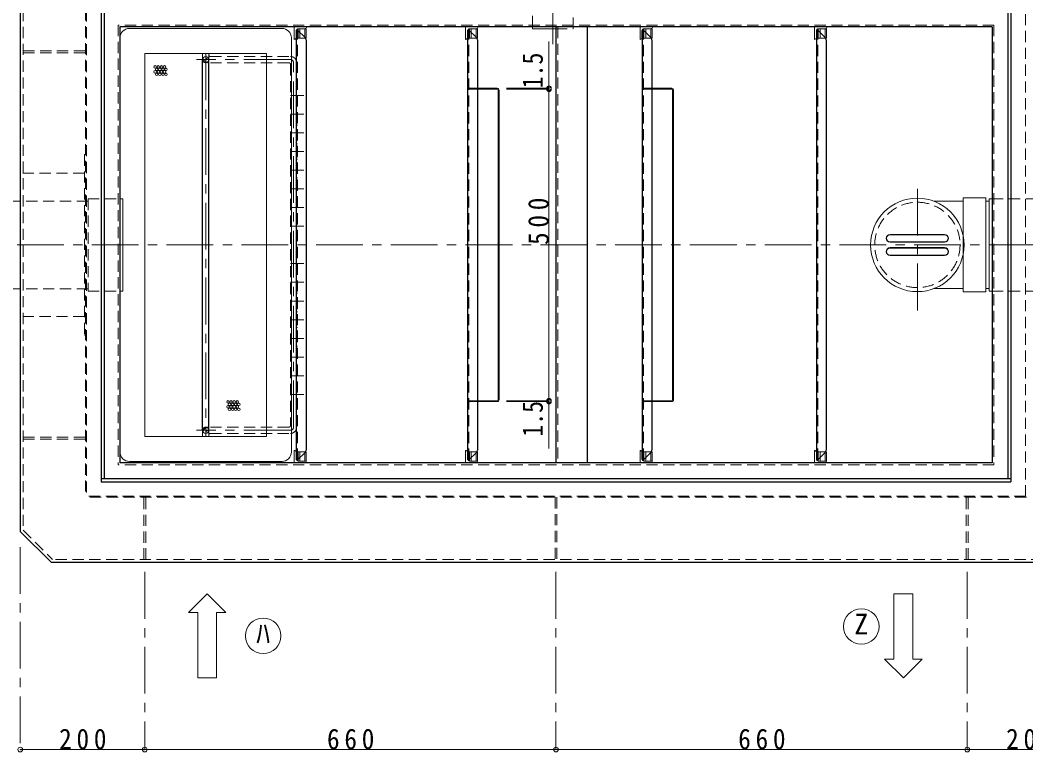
# Model space of a CAD drawing. Units: millimetres at full size, sheet at 1:15. Extents: x -3171 to 2904, y -2098 to 2117.
# Drawn here: x -2306 to -692, y 343 to 1518 of the extents above; entities that cross this region are included whole.
import ezdxf
from ezdxf.enums import TextEntityAlignment as Align

# ---------------------------------------------------------------- set-up
doc = ezdxf.new("R2010")
doc.units = ezdxf.units.MM
doc.header["$LTSCALE"] = 15
doc.header["$PDMODE"] = 32
doc.header["$PDSIZE"] = 7.5
doc.linetypes.add('CHAIN1', pattern=[8, 5, -1, 1, -1])
doc.linetypes.add('DASHED1', pattern=[1.8, 1.2, -0.6])
doc.layers.add('0-6_補助線', color=4, linetype='Continuous', lineweight=9)
doc.styles.add('ＭＳ ゴシック', font='')
doc.styles.get('ＭＳ ゴシック').set_extended_font_data('MS Gothic')

msp = doc.modelspace()

# ---------------------------------------------------------------- linework, layer by layer
at = {"layer": '0-6_補助線', "color": 5, "lineweight": 25}
for p, q in [((-2305.88, 1617.05), (-2305.88, 697.05)), ((-715.88, 1537.05), (-715.88, 777.05)), ((-2170.88, 1532.05), (-2170.88, 782.05)), ((-720.88, 1532.05), (-720.88, 782.05)), ((-2145.88, 1507.05), (-2145.88, 807.05)), ((-745.88, 1507.05), (-2145.88, 1507.05)), ((-1862.13, 812.05), (-1862.13, 1502.05)), ((-1860.63, 1502.05), (-1862.13, 1502.05)), ((-1848.6, 1490.01), (-1860.63, 1502.05)), ((-1587.13, 812.05), (-1587.13, 1502.05)), ((-1585.63, 1502.05), (-1587.13, 1502.05)), ((-1573.6, 1490.01), (-1585.63, 1502.05)), ((-1445.88, 1507.05), (-1445.88, 807.05)), ((-1395.88, 1507.05), (-1395.88, 807.05)), ((-1307.13, 812.05), (-1307.13, 1502.05)), ((-1305.63, 1502.05), (-1307.13, 1502.05)), ((-1293.6, 1490.01), (-1305.63, 1502.05)), ((-1027.13, 812.05), (-1027.13, 1502.05)), ((-1025.63, 1502.05), (-1027.13, 1502.05)), ((-1013.6, 1490.01), (-1025.63, 1502.05)), ((-745.88, 1507.05), (-745.88, 807.05)), ((-1847.13, 1486.47), (-1847.13, 827.62)), ((-1572.13, 1486.47), (-1572.13, 827.62)), ((-1292.13, 1486.47), (-1292.13, 827.62)), ((-1012.13, 1486.47), (-1012.13, 827.62)), ((-2013.13, 859.55), (-2013.13, 1454.55)), ((-2003.13, 859.55), (-2003.13, 1454.55)), ((-1848.6, 824.08), (-1860.63, 812.05)), ((-1573.6, 824.08), (-1585.63, 812.05)), ((-1293.6, 824.08), (-1305.63, 812.05)), ((-1013.6, 824.08), (-1025.63, 812.05)), ((-1860.63, 812.05), (-1862.13, 812.05)), ((-1585.63, 812.05), (-1587.13, 812.05)), ((-1305.63, 812.05), (-1307.13, 812.05)), ((-1025.63, 812.05), (-1027.13, 812.05)), ((-745.88, 807.05), (-2145.88, 807.05)), ((-2175.88, 782.05), (-715.88, 782.05)), ((-2305.88, 697.05), (-2255.88, 647.05))]:
    msp.add_line(p, q, dxfattribs=at)
at = {"layer": '0-6_補助線', "linetype": 'DASHED1'}
for p, q in [((-2300.88, 1614.97), (-2300.88, 699.12)), ((-2200.88, 1562.05), (-2200.88, 752.05)), ((-2199.28, 1560.45), (-2199.28, 753.65)), ((-1483.38, 1507.05), (-1483.38, 1560.05)), ((-1418.38, 1504.05), (-1418.38, 1560.05)), ((-692.48, 753.65), (-692.48, 1560.45)), ((-1856.88, 1489.05), (-1856.88, 1504.05)), ((-1581.88, 1489.05), (-1581.88, 1504.05)), ((-1445.88, 1504.05), (-1418.38, 1504.05)), ((-1301.88, 1489.05), (-1301.88, 1504.05)), ((-1021.88, 1489.05), (-1021.88, 1504.05)), ((-1859.88, 1489.05), (-1859.88, 1501.3)), ((-1847.84, 1489.05), (-1859.88, 1489.05)), ((-1848.88, 1490.3), (-1848.88, 1489.05)), ((-1584.88, 1489.05), (-1584.88, 1501.3)), ((-1572.84, 1489.05), (-1584.88, 1489.05)), ((-1573.88, 1490.3), (-1573.88, 1489.05)), ((-1304.88, 1489.05), (-1304.88, 1501.3)), ((-1292.84, 1489.05), (-1304.88, 1489.05)), ((-1293.88, 1490.3), (-1293.88, 1489.05)), ((-1024.88, 1489.05), (-1024.88, 1501.3)), ((-1012.84, 1489.05), (-1024.88, 1489.05)), ((-1013.88, 1490.3), (-1013.88, 1489.05)), ((-2300.88, 1468.65), (-2200.88, 1468.65)), ((-2300.88, 1465.45), (-2200.88, 1465.45)), ((-2000.63, 1459.55), (-1872.13, 1459.55)), ((-1874.63, 1449.55), (-2003.13, 1449.55)), ((-1872.13, 1447.05), (-1872.13, 867.05)), ((-1572.13, 1408.55), (-1584.13, 1408.55)), ((-1584.13, 1407.05), (-1572.13, 1407.05)), ((-1292.13, 1408.55), (-1304.13, 1408.55)), ((-1304.13, 1407.05), (-1292.13, 1407.05)), ((-2202.73, 1302.05), (-2202.73, 1012.05)), ((-2202.73, 1302.05), (-2200.88, 1302.05)), ((-2202.73, 1272.05), (-2306.13, 1272.05)), ((-2197.13, 1227.55), (-2850.88, 1227.55)), ((-2196.88, 1231.05), (-2145.88, 1231.05)), ((-2145.63, 1083.05), (-2145.63, 1231.05)), ((-2197.13, 1086.55), (-2850.88, 1086.55)), ((-745.88, 1083.05), (-657.88, 1083.05)), ((-2202.73, 1042.05), (-2306.13, 1042.05)), ((-2200.88, 1012.05), (-2202.73, 1012.05)), ((-1572.13, 907.05), (-1584.13, 907.05)), ((-1584.13, 905.55), (-1572.13, 905.55)), ((-1292.13, 907.05), (-1304.13, 907.05)), ((-1304.13, 905.55), (-1292.13, 905.55)), ((-1874.63, 864.55), (-2003.13, 864.55)), ((-2300.88, 848.65), (-2200.88, 848.65)), ((-2300.88, 845.45), (-2200.88, 845.45)), ((-2000.63, 854.55), (-1872.13, 854.55)), ((-1859.88, 825.05), (-1859.88, 812.8)), ((-1847.84, 825.05), (-1859.88, 825.05)), ((-1856.88, 825.05), (-1856.88, 810.05)), ((-1848.88, 823.8), (-1848.88, 825.05)), ((-1584.88, 825.05), (-1584.88, 812.8)), ((-1572.84, 825.05), (-1584.88, 825.05)), ((-1581.88, 825.05), (-1581.88, 810.05)), ((-1573.88, 823.8), (-1573.88, 825.05)), ((-1304.88, 825.05), (-1304.88, 812.8)), ((-1292.84, 825.05), (-1304.88, 825.05)), ((-1301.88, 825.05), (-1301.88, 810.05)), ((-1293.88, 823.8), (-1293.88, 825.05)), ((-1024.88, 825.05), (-1024.88, 812.8)), ((-1012.84, 825.05), (-1024.88, 825.05)), ((-1021.88, 825.05), (-1021.88, 810.05)), ((-1013.88, 823.8), (-1013.88, 825.05)), ((-690.88, 752.05), (-2200.88, 752.05)), ((-692.48, 753.65), (-2199.28, 753.65)), ((-2107.48, 652.05), (-2107.48, 752.05)), ((-2104.28, 652.05), (-2104.28, 752.05)), ((-1447.48, 752.05), (-1447.48, 652.05)), ((-1444.28, 752.05), (-1444.28, 652.05)), ((-787.48, 652.05), (-787.48, 752.05)), ((-784.28, 652.05), (-784.28, 752.05)), ((-2300.88, 699.12), (-2253.81, 652.05)), ((-637.95, 652.05), (-2253.81, 652.05))]:
    msp.add_line(p, q, dxfattribs=at)
at = {"layer": '0-6_補助線', "linetype": 'CHAIN1'}
for p, q in [((-1450.88, 1479.05), (-1450.88, 1585.05)), ((-1872.13, 1454.55), (-2023.13, 1454.55)), ((-2008.13, 1464.55), (-2008.13, 849.55)), ((-1867.13, 864.55), (-1867.13, 1449.55)), ((-1525.13, 1408.55), (-1457.13, 1408.55)), ((-1525.13, 1407.05), (-1457.13, 1407.05)), ((-1850.63, 1397.05), (-1872.13, 1397.05)), ((-1850.63, 1367.05), (-1872.13, 1367.05)), ((-1850.63, 1337.05), (-1872.13, 1337.05)), ((-1850.63, 1307.05), (-1872.13, 1307.05)), ((-1850.63, 1277.05), (-1872.13, 1277.05)), ((-865.88, 1052.05), (-865.88, 1262.05)), ((-1850.63, 1247.05), (-1872.13, 1247.05)), ((-1850.63, 1217.05), (-1872.13, 1217.05)), ((-1850.63, 1187.05), (-1872.13, 1187.05)), ((-1850.63, 1127.05), (-1872.13, 1127.05)), ((-1850.63, 1097.05), (-1872.13, 1097.05)), ((-1850.63, 1067.05), (-1872.13, 1067.05)), ((-1850.63, 1037.05), (-1872.13, 1037.05)), ((-1850.63, 1007.05), (-1872.13, 1007.05)), ((-1850.63, 977.05), (-1872.13, 977.05)), ((-1850.63, 947.05), (-1872.13, 947.05)), ((-1850.63, 917.05), (-1872.13, 917.05)), ((-1525.13, 907.05), (-1457.13, 907.05)), ((-1525.13, 905.55), (-1457.13, 905.55)), ((-1872.13, 859.55), (-2023.13, 859.55)), ((-2305.88, 672.05), (-2305.88, 347.05)), ((-2105.88, 632.05), (-2105.88, 347.05)), ((-1445.88, 632.05), (-1445.88, 347.05)), ((-785.88, 632.05), (-785.88, 347.05))]:
    msp.add_line(p, q, dxfattribs=at)
at = {"layer": '0-6_補助線', "color": 7, "lineweight": 18}
for p, q in [((-2130.63, 1504.55), (-1885.63, 1504.55)), ((-1865.88, 1487.05), (-1865.88, 1507.05)), ((-1859.88, 1504.05), (-1846.76, 1504.05)), ((-1859.88, 1501.3), (-1859.88, 1504.05)), ((-1848.88, 1490.3), (-1848.88, 1504.05)), ((-1846.76, 1489.05), (-1846.76, 1504.05)), ((-1590.88, 1487.05), (-1590.88, 1507.05)), ((-1584.88, 1504.05), (-1571.76, 1504.05)), ((-1584.88, 1501.3), (-1584.88, 1504.05)), ((-1573.88, 1490.3), (-1573.88, 1504.05)), ((-1571.76, 1489.05), (-1571.76, 1504.05)), ((-1310.88, 1487.05), (-1310.88, 1507.05)), ((-1304.88, 1504.05), (-1291.76, 1504.05)), ((-1304.88, 1501.3), (-1304.88, 1504.05)), ((-1293.88, 1490.3), (-1293.88, 1504.05)), ((-1291.76, 1489.05), (-1291.76, 1504.05)), ((-1030.88, 1487.05), (-1030.88, 1507.05)), ((-1024.88, 1504.05), (-1011.76, 1504.05)), ((-1024.88, 1501.3), (-1024.88, 1504.05)), ((-1013.88, 1490.3), (-1013.88, 1504.05)), ((-1011.76, 1489.05), (-1011.76, 1504.05)), ((-2145.63, 1231.05), (-2145.63, 1489.55)), ((-1870.63, 824.55), (-1870.63, 1489.55)), ((-1862.88, 1501.05), (-1862.88, 1490.05)), ((-1847.84, 1489.05), (-1846.76, 1489.05)), ((-1587.88, 1501.05), (-1587.88, 1490.05)), ((-1572.84, 1489.05), (-1571.76, 1489.05)), ((-1307.88, 1501.05), (-1307.88, 1490.05)), ((-1292.84, 1489.05), (-1291.76, 1489.05)), ((-1027.88, 1501.05), (-1027.88, 1490.05)), ((-1012.84, 1489.05), (-1011.76, 1489.05)), ((-1910.63, 1464.55), (-2105.63, 1464.55)), ((-2105.63, 849.55), (-2105.63, 1464.55)), ((-2013.13, 1454.55), (-2013.13, 1464.55)), ((-2003.13, 1454.55), (-2003.13, 1464.55)), ((-1910.63, 849.55), (-1910.63, 1464.55)), ((-839.22, 1227.15), (-792.38, 1227.15)), ((-792.38, 1232.55), (-792.38, 1081.55)), ((-755.88, 1232.55), (-792.38, 1232.55)), ((-755.88, 1232.55), (-755.88, 1081.55)), ((-755.88, 1227.15), (-750.88, 1227.15)), ((-750.88, 1231.05), (-750.88, 1083.05)), ((-750.88, 1231.05), (-745.88, 1231.05)), ((-909.63, 1173.3), (-822.13, 1173.3)), ((-909.63, 1162.05), (-822.13, 1162.05)), ((-909.63, 1152.05), (-822.13, 1152.05)), ((-909.63, 1140.8), (-822.13, 1140.8)), ((-2145.88, 1083.05), (-2140.88, 1083.05)), ((-2145.63, 824.55), (-2145.63, 1083.05)), ((-839.22, 1086.95), (-792.38, 1086.95)), ((-755.88, 1086.95), (-750.88, 1086.95)), ((-750.88, 1083.05), (-745.88, 1083.05)), ((-755.88, 1081.55), (-792.38, 1081.55)), ((-2013.13, 859.55), (-2013.13, 849.55)), ((-2003.13, 859.55), (-2003.13, 849.55)), ((-1910.63, 849.55), (-2105.63, 849.55)), ((-1865.88, 827.05), (-1865.88, 807.05)), ((-1862.88, 813.05), (-1862.88, 824.05)), ((-1848.88, 823.8), (-1848.88, 810.05)), ((-1847.84, 825.05), (-1846.76, 825.05)), ((-1846.76, 825.05), (-1846.76, 810.05)), ((-1590.88, 827.05), (-1590.88, 807.05)), ((-1587.88, 813.05), (-1587.88, 824.05)), ((-1573.88, 823.8), (-1573.88, 810.05)), ((-1572.84, 825.05), (-1571.76, 825.05)), ((-1571.76, 825.05), (-1571.76, 810.05)), ((-1310.88, 827.05), (-1310.88, 807.05)), ((-1307.88, 813.05), (-1307.88, 824.05)), ((-1293.88, 823.8), (-1293.88, 810.05)), ((-1292.84, 825.05), (-1291.76, 825.05)), ((-1291.76, 825.05), (-1291.76, 810.05)), ((-1030.88, 827.05), (-1030.88, 807.05)), ((-1027.88, 813.05), (-1027.88, 824.05)), ((-1013.88, 823.8), (-1013.88, 810.05)), ((-1012.84, 825.05), (-1011.76, 825.05)), ((-1011.76, 825.05), (-1011.76, 810.05)), ((-2130.63, 809.55), (-1885.63, 809.55)), ((-1859.88, 812.8), (-1859.88, 810.05)), ((-1859.88, 810.05), (-1846.76, 810.05)), ((-1584.88, 812.8), (-1584.88, 810.05)), ((-1584.88, 810.05), (-1571.76, 810.05)), ((-1304.88, 812.8), (-1304.88, 810.05)), ((-1304.88, 810.05), (-1291.76, 810.05)), ((-1024.88, 812.8), (-1024.88, 810.05)), ((-1024.88, 810.05), (-1011.76, 810.05))]:
    msp.add_line(p, q, dxfattribs=at)
at = {"layer": '0-6_補助線', "color": 7, "linetype": 'DASHED1', "lineweight": 18}
for p, q in [((-1860.63, 812.05), (-1860.63, 1502.05)), ((-1585.63, 812.05), (-1585.63, 1502.05)), ((-1442.88, 1507.05), (-1442.88, 807.05)), ((-1305.63, 812.05), (-1305.63, 1502.05)), ((-1025.63, 812.05), (-1025.63, 1502.05)), ((-742.88, 1510.05), (-742.88, 804.05)), ((-1860.63, 1409.55), (-1862.13, 1409.55)), ((-1860.63, 1384.55), (-1862.13, 1384.55)), ((-1860.63, 1379.55), (-1862.13, 1379.55)), ((-1860.63, 1354.55), (-1862.13, 1354.55)), ((-1860.63, 1349.55), (-1862.13, 1349.55)), ((-1860.63, 1324.55), (-1862.13, 1324.55)), ((-1860.63, 1319.55), (-1862.13, 1319.55)), ((-1860.63, 1294.55), (-1862.13, 1294.55)), ((-1860.63, 1289.55), (-1862.13, 1289.55)), ((-1860.63, 1264.55), (-1862.13, 1264.55)), ((-1860.63, 1259.55), (-1862.13, 1259.55)), ((-1860.63, 1234.55), (-1862.13, 1234.55)), ((-1860.63, 1229.55), (-1862.13, 1229.55)), ((-1860.63, 1204.55), (-1862.13, 1204.55)), ((-1860.63, 1199.55), (-1862.13, 1199.55)), ((-1860.63, 1174.55), (-1862.13, 1174.55)), ((-1860.63, 1169.55), (-1862.13, 1169.55)), ((-1860.63, 1144.55), (-1862.13, 1144.55)), ((-1860.63, 1139.55), (-1862.13, 1139.55)), ((-1860.63, 1114.55), (-1862.13, 1114.55)), ((-1860.63, 1109.55), (-1862.13, 1109.55)), ((-1860.63, 1084.55), (-1862.13, 1084.55)), ((-1860.63, 1079.55), (-1862.13, 1079.55)), ((-1860.63, 1054.55), (-1862.13, 1054.55)), ((-1860.63, 1049.55), (-1862.13, 1049.55)), ((-1860.63, 1024.55), (-1862.13, 1024.55)), ((-1860.63, 1019.55), (-1862.13, 1019.55)), ((-1860.63, 994.55), (-1862.13, 994.55)), ((-1860.63, 989.55), (-1862.13, 989.55)), ((-1860.63, 964.55), (-1862.13, 964.55)), ((-1860.63, 959.55), (-1862.13, 959.55)), ((-1860.63, 934.55), (-1862.13, 934.55)), ((-1860.63, 929.55), (-1862.13, 929.55)), ((-1860.63, 904.55), (-1862.13, 904.55)), ((-742.88, 804.05), (-2148.88, 804.05))]:
    msp.add_line(p, q, dxfattribs=at)
at = {"layer": '0-6_補助線'}
for p, q in [((-1483.38, 1507.05), (-1483.38, 1504.05)), ((-1445.88, 1504.05), (-1483.38, 1504.05)), ((-1457.13, 1483.55), (-1457.13, 1407.05)), ((-1540.13, 1408.55), (-1572.13, 1408.55)), ((-1572.13, 1407.05), (-1540.13, 1407.05)), ((-1538.63, 908.55), (-1538.63, 1405.55)), ((-1537.13, 908.55), (-1537.13, 1405.55)), ((-1457.13, 1407.05), (-1457.13, 907.05)), ((-1260.13, 1408.55), (-1292.13, 1408.55)), ((-1292.13, 1407.05), (-1260.13, 1407.05)), ((-1258.63, 908.55), (-1258.63, 1405.55)), ((-1257.13, 908.55), (-1257.13, 1405.55)), ((-909.63, 1173.92), (-822.13, 1173.92)), ((-909.63, 1161.42), (-822.13, 1161.42)), ((-909.63, 1152.67), (-822.13, 1152.67)), ((-909.63, 1140.17), (-822.13, 1140.17)), ((-1540.13, 907.05), (-1572.13, 907.05)), ((-1572.13, 905.55), (-1540.13, 905.55)), ((-1457.13, 907.05), (-1457.13, 830.55)), ((-1260.13, 907.05), (-1292.13, 907.05)), ((-1292.13, 905.55), (-1260.13, 905.55)), ((-873.38, 492.05), (-873.38, 597.05)), ((-2020.88, 567.05), (-2035.88, 567.05)), ((-2020.88, 567.05), (-2020.88, 462.05)), ((-873.38, 492.05), (-858.38, 492.05)), ((-2305.88, 347.05), (-2105.88, 347.05)), ((-2105.88, 347.05), (-1445.88, 347.05)), ((-1445.88, 347.05), (-785.88, 347.05)), ((-785.88, 347.05), (-585.88, 347.05))]:
    msp.add_line(p, q, dxfattribs=at)
at = {"layer": '0-6_補助線', "color": 5, "lineweight": 25}
for points in [[(-2175.88, 1537.05), (-2175.88, 777.05), (-715.88, 777.05)], [(-585.88, 697.05), (-635.88, 647.05), (-2255.88, 647.05)]]:
    msp.add_lwpolyline(points, dxfattribs=at)
at = {"layer": '0-6_補助線', "color": 7, "linetype": 'DASHED1', "lineweight": 18}
msp.add_lwpolyline([(-742.88, 1510.05), (-2148.88, 1510.05), (-2148.88, 804.05)], dxfattribs=at)
at = {"layer": '0-6_補助線', "linetype": 'CHAIN1'}
msp.add_lwpolyline([(-3030.88, 1232.05), (-3030.88, 1157.05), (109.12, 1157.05)], dxfattribs=at)
at = {"layer": '0-6_補助線', "linetype": 'DASHED1'}
for points in [[(-2196.88, 1231.05), (-2196.88, 1083.05), (-2145.88, 1083.05)], [(-745.88, 1231.05), (-657.88, 1231.05), (-657.88, 1083.05)]]:
    msp.add_lwpolyline(points, dxfattribs=at)
at = {"layer": '0-6_補助線', "color": 7, "lineweight": 18}
msp.add_lwpolyline([(-2145.88, 1231.05), (-2140.88, 1231.05), (-2140.88, 1083.05)], dxfattribs=at)
at = {"layer": '0-6_補助線'}
for points in [[(-2035.88, 567.05), (-2005.88, 597.05), (-1975.88, 567.05), (-1990.88, 567.05)], [(-873.38, 597.05), (-903.38, 597.05), (-903.38, 492.05)], [(-2020.88, 462.05), (-1990.88, 462.05), (-1990.88, 567.05)], [(-858.38, 492.05), (-888.38, 462.05), (-918.38, 492.05), (-903.38, 492.05)]]:
    msp.add_lwpolyline(points, dxfattribs=at)
for centre in [(-2089.27, 1442.85), (-2089.27, 1434.85), (-2086.77, 1438.85), (-2084.27, 1442.85), (-2084.27, 1434.85), (-2081.77, 1438.85), (-2079.27, 1442.85), (-2079.27, 1434.85), (-2076.77, 1438.85), (-2074.27, 1442.85), (-2074.27, 1434.85), (-2071.77, 1438.85), (-2086.77, 1430.85), (-2081.77, 1430.85), (-2076.77, 1430.85), (-2071.77, 1430.85), (-1972.47, 905.1), (-1967.47, 905.1), (-1962.47, 905.1), (-1957.47, 905.1), (-1972.47, 897.1), (-1969.97, 901.1), (-1969.97, 893.1), (-1967.47, 897.1), (-1964.97, 901.1), (-1964.97, 893.1), (-1962.47, 897.1), (-1959.97, 901.1), (-1959.97, 893.1), (-1957.47, 897.1), (-1954.97, 901.1), (-1954.97, 893.1)]:
    msp.add_circle(centre, 2, dxfattribs=at)
at = {"layer": '0-6_補助線', "color": 7, "lineweight": 18}
for centre, radius in [((-865.88, 1157.05), 75), ((-955.88, 544.55), 28.5), ((-1915.88, 529.55), 28.5)]:
    msp.add_circle(centre, radius, dxfattribs=at)
at = {"layer": '0-6_補助線', "linetype": 'DASHED1'}
msp.add_circle((-865.88, 1157.05), 68.5, dxfattribs=at)
at = {"layer": '0-6_補助線', "color": 7, "lineweight": 18}
for centre, radius, start, end in [((-2130.63, 1489.55), 15, 90, 180), ((-1885.63, 1489.55), 15, 0, 90), ((-1859.88, 1501.05), 3, 90, 180), ((-1848.88, 1507.05), 3, 270, 0), ((-1584.88, 1501.05), 3, 90, 180), ((-1573.88, 1507.05), 3, 270, 0), ((-1304.88, 1501.05), 3, 90, 180), ((-1293.88, 1507.05), 3, 270, 0), ((-1024.88, 1501.05), 3, 90, 180), ((-1013.88, 1507.05), 3, 270, 0), ((-1865.88, 1490.05), 3, 270, 0), ((-1590.88, 1490.05), 3, 270, 0), ((-1310.88, 1490.05), 3, 270, 0), ((-1030.88, 1490.05), 3, 270, 0), ((-2008.13, 1454.55), 5, 0, 180), ((-909.63, 1167.67), 5.62, 90, 270), ((-822.13, 1167.67), 5.62, 270, 90), ((-909.63, 1146.42), 5.62, 90, 270), ((-822.13, 1146.42), 5.62, 270, 90), ((-2008.13, 859.55), 5, 180, 0), ((-2130.63, 824.55), 15, 180, 270), ((-1885.63, 824.55), 15, 270, 0), ((-1865.88, 824.05), 3, 0, 90), ((-1590.88, 824.05), 3, 0, 90), ((-1310.88, 824.05), 3, 0, 90), ((-1030.88, 824.05), 3, 0, 90), ((-1859.88, 813.05), 3, 180, 270), ((-1848.88, 807.05), 3, 0, 90), ((-1584.88, 813.05), 3, 180, 270), ((-1573.88, 807.05), 3, 0, 90), ((-1304.88, 813.05), 3, 180, 270), ((-1293.88, 807.05), 3, 0, 90), ((-1024.88, 813.05), 3, 180, 270), ((-1013.88, 807.05), 3, 0, 90)]:
    msp.add_arc(centre, radius, start, end, dxfattribs=at)
at = {"layer": '0-6_補助線', "color": 5, "lineweight": 25}
for centre, start, end in [((-1852.13, 1486.47), 0, 45), ((-1577.13, 1486.47), 0, 45), ((-1297.13, 1486.47), 0, 45), ((-1017.13, 1486.47), 0, 45), ((-1852.13, 827.62), 315, 0), ((-1577.13, 827.62), 315, 0), ((-1297.13, 827.62), 315, 0), ((-1017.13, 827.62), 315, 0)]:
    msp.add_arc(centre, 5, start, end, dxfattribs=at)
at = {"layer": '0-6_補助線', "linetype": 'DASHED1'}
for centre, radius, start, end in [((-2003.13, 1459.55), 10, 180, 270), ((-2000.63, 1462.05), 2.5, 180, 270), ((-1872.13, 1449.55), 10, 0, 90), ((-1874.63, 1447.05), 2.5, 0, 90), ((-1584.13, 1410.05), 3, 180, 270), ((-1584.13, 1410.05), 1.5, 180, 270), ((-1304.13, 1410.05), 3, 180, 270), ((-1304.13, 1410.05), 1.5, 180, 270), ((-1584.13, 904.05), 3, 90, 180), ((-1584.13, 904.05), 1.5, 90, 180), ((-1304.13, 904.05), 3, 90, 180), ((-1304.13, 904.05), 1.5, 90, 180), ((-2003.13, 854.55), 10, 90, 180), ((-1874.63, 867.05), 2.5, 270, 0), ((-1872.13, 864.55), 10, 270, 0), ((-2000.63, 852.05), 2.5, 90, 180)]:
    msp.add_arc(centre, radius, start, end, dxfattribs=at)
at = {"layer": '0-6_補助線', "color": 7, "linetype": 'DASHED1', "lineweight": 18}
for centre, start, end in [((-2008.13, 1454.55), 180, 0), ((-2008.13, 859.55), 0, 180)]:
    msp.add_arc(centre, 5, start, end, dxfattribs=at)
at = {"layer": '0-6_補助線', "linetype": 'CHAIN1'}
for centre, start, end in [((-2003.13, 1459.55), 180, 270), ((-1872.13, 1449.55), 0, 90), ((-2003.13, 854.55), 90, 180), ((-1872.13, 864.55), 270, 0)]:
    msp.add_arc(centre, 5, start, end, dxfattribs=at)
at = {"layer": '0-6_補助線'}
for centre, radius, start, end in [((-1540.13, 1405.55), 3, 0, 90), ((-1540.13, 1405.55), 1.5, 0, 90), ((-1260.13, 1405.55), 3, 0, 90), ((-1260.13, 1405.55), 1.5, 0, 90), ((-909.63, 1167.67), 6.25, 90, 270), ((-822.13, 1167.67), 6.25, 270, 90), ((-909.63, 1146.42), 6.25, 90, 270), ((-822.13, 1146.42), 6.25, 270, 90), ((-1540.13, 908.55), 3, 270, 0), ((-1540.13, 908.55), 1.5, 270, 0), ((-1260.13, 908.55), 3, 270, 0), ((-1260.13, 908.55), 1.5, 270, 0)]:
    msp.add_arc(centre, radius, start, end, dxfattribs=at)
for p in [(-1457.13, 1408.55), (-1457.13, 1407.05), (-1457.13, 907.05), (-1457.13, 905.55), (-2305.88, 347.05), (-2105.88, 347.05), (-1445.88, 347.05), (-785.88, 347.05)]:
    msp.add_point(p, dxfattribs=at)

# ---------------------------------------------------------------- texts
at = {"layer": '0-6_補助線', "color": 7, "style": 'ＭＳ ゴシック', "width": 0.85}
for p in [(-1457.13, 1408.55), (-1457.13, 849.3)]:
    msp.add_text('1.5', height=32.99, rotation=90, dxfattribs=at).set_placement(p, align=Align.BOTTOM_LEFT)
at = {"layer": '0-6_補助線', "color": 7, "style": 'ＭＳ ゴシック'}
for s, p in [('Z', (-967.13, 522.05)), ('ﾊ', (-1927.13, 507.05))]:
    msp.add_text(s, height=32.99, dxfattribs=at).set_placement(p, align=Align.BOTTOM_LEFT)
at = {"layer": '0-6_補助線', "color": 7, "insert": (-1457.13, 1157.05), "char_height": 32.99, "attachment_point": 7, "rotation": 90, "style": 'ＭＳ ゴシック'}
msp.add_mtext('\\T1.38;\\W0.9;500', dxfattribs=at)
at = {"layer": '0-6_補助線', "color": 7, "char_height": 32.99, "attachment_point": 7, "style": 'ＭＳ ゴシック'}
for s, insert in [('\\T1.38;\\W0.9;200', (-2243.38, 347.05)), ('\\T1.38;\\W0.9;660', (-1813.38, 347.05)), ('\\T1.38;\\W0.9;660', (-1153.38, 347.05)), ('\\T1.38;\\W0.9;200', (-723.38, 347.05))]:
    msp.add_mtext(s, dxfattribs=dict(at, insert=insert))

doc.saveas('drawing.dxf')
